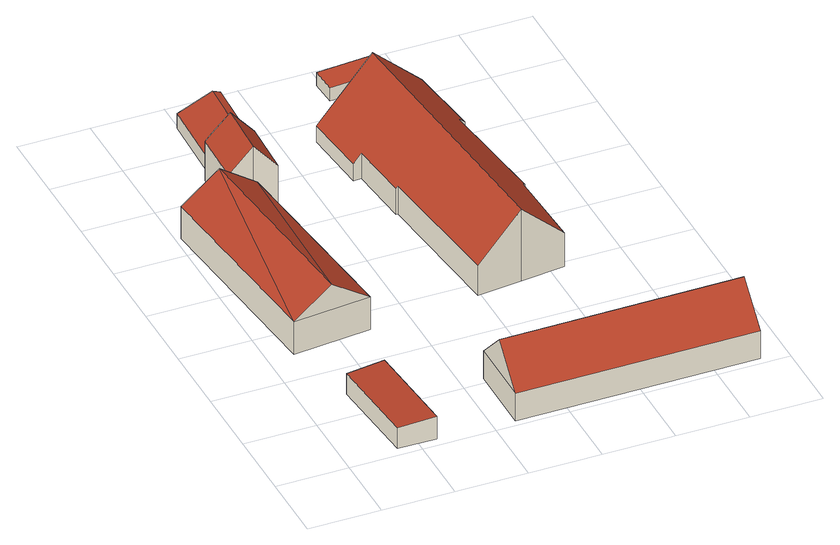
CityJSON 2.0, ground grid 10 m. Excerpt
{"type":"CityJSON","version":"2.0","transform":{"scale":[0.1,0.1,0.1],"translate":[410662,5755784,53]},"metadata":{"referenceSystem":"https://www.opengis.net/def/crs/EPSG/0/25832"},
"CityObjects":{
"building1":{"type":"Building","attributes":{"Gemeindeschluessel":"05515000","Geometrietyp2DReferenz":"3000","function":"31001_2700","roofType":"2100","measuredHeight":3.4},"geometry":[{"type":"Solid","lod":"2","boundaries":[[[[0,1,2,3]],[[4,5,1,0]],[[6,7,5,4]],[[3,2,7,6]],[[4,0,3,6]],[[1,5,7,2]]]],"semantics":{"surfaces":[{"type":"WallSurface"},{"type":"RoofSurface"},{"type":"GroundSurface"}],"values":[[0,0,0,0,1,2]]}}]},
"building2":{"type":"Building","attributes":{"Gemeindeschluessel":"05515000","Geometrietyp2DReferenz":"3000","function":"31001_2700","roofType":"3100","measuredHeight":8.9},"geometry":[{"type":"Solid","lod":"2","boundaries":[[[[8,9,10,11]],[[12,13,9,8]],[[14,15,13,12]],[[11,10,15,14]],[[8,16,12]],[[14,17,11]],[[11,17,16]],[[16,8,11]],[[17,14,12]],[[12,16,17]],[[9,13,15,10]]]],"semantics":{"surfaces":[{"type":"WallSurface"},{"type":"RoofSurface"},{"type":"GroundSurface"}],"values":[[0,0,0,0,0,0,1,1,1,1,2]]}}]},
"building3":{"type":"Building","attributes":{"Gemeindeschluessel":"05515000","Geometrietyp2DReferenz":"3000","function":"31001_1000","roofType":"5000","measuredHeight":9.37},"address":[{"country":"Germany","locality":"Münster","thoroughfareNumber":"21a","thoroughfareName":"Auf der Laer"}],"geometry":[{"type":"Solid","lod":"2","boundaries":[[[[18,19,20,21]],[[22,23,19,18]],[[24,25,23,22]],[[26,27,25,24]],[[28,29,27,26]],[[30,31,29,28]],[[21,20,31,30]],[[24,22,18,26]],[[21,30,28,26,18]],[[19,23,25,27,29,31,20]]]],"semantics":{"surfaces":[{"type":"WallSurface"},{"type":"RoofSurface"},{"type":"GroundSurface"}],"values":[[0,0,0,0,0,0,0,1,1,2]]}}]},
"building4":{"type":"Building","attributes":{"Gemeindeschluessel":"05515000","Geometrietyp2DReferenz":"3000","function":"31001_2700","roofType":"3100","measuredHeight":4.42},"geometry":[{"type":"Solid","lod":"2","boundaries":[[[[32,33,34,35]],[[36,37,33,32]],[[38,39,37,36]],[[35,34,39,38]],[[32,40,36]],[[38,41,35]],[[35,41,40,32]],[[36,40,41,38]],[[33,37,39,34]]]],"semantics":{"surfaces":[{"type":"WallSurface"},{"type":"RoofSurface"},{"type":"GroundSurface"}],"values":[[0,0,0,0,0,0,1,1,2]]}}]},
"building5":{"type":"Building","attributes":{"Gemeindeschluessel":"05515000","Geometrietyp2DReferenz":"3000","function":"31001_2700","roofType":"3100","measuredHeight":9.27},"geometry":[{"type":"Solid","lod":"2","boundaries":[[[[42,43,44,45]],[[46,47,43,42]],[[48,49,47,46]],[[50,51,49,48]],[[45,44,51,50]],[[52,53,45,50]],[[42,53,52,48,46]],[[52,50,48]],[[53,42,45]],[[43,47,49,51,44]]]],"semantics":{"surfaces":[{"type":"WallSurface"},{"type":"RoofSurface"},{"type":"GroundSurface"}],"values":[[0,0,0,0,0,1,1,0,0,2]]}}]},
"building6":{"type":"Building","attributes":{"Gemeindeschluessel":"05515000","Geometrietyp2DReferenz":"3000","function":"31001_1000","roofType":"3100","measuredHeight":10.91},"address":[{"country":"Germany","locality":"Münster","thoroughfareNumber":"21","thoroughfareName":"Auf der Laer"},{"country":"Germany","locality":"Münster","thoroughfareNumber":"21b","thoroughfareName":"Auf der Laer"},{"country":"Germany","locality":"Münster","thoroughfareNumber":"21c","thoroughfareName":"Auf der Laer"}],"geometry":[{"type":"Solid","lod":"2","boundaries":[[[[54,55,56,57]],[[58,59,55,54]],[[60,61,59,58]],[[62,63,61,60]],[[64,65,63,62]],[[66,67,65,64]],[[68,69,67,66]],[[70,71,69,68]],[[72,73,71,70]],[[74,75,73,72]],[[76,77,75,74]],[[78,79,77,76]],[[80,81,79,78]],[[57,56,81,80]],[[74,72,70,68,66,64,62,76]],[[60,58,54,57,80,78,76,62]],[[55,59,61,63,65,67,69,71,73,75,77,79,81,56]]]],"semantics":{"surfaces":[{"type":"WallSurface"},{"type":"RoofSurface"},{"type":"GroundSurface"}],"values":[[0,0,0,0,0,0,0,0,0,0,0,0,0,0,1,1,2]]}}]},
"building7":{"type":"Building","attributes":{"Gemeindeschluessel":"05515000","Geometrietyp2DReferenz":"3000","function":"51009_1610","roofType":"1000","measuredHeight":2.06},"geometry":[{"type":"Solid","lod":"2","boundaries":[[[[82,83,84,85]],[[86,87,83,82]],[[88,89,87,86]],[[85,84,89,88]],[[86,82,85,88]],[[83,87,89,84]]]],"semantics":{"surfaces":[{"type":"WallSurface"},{"type":"RoofSurface"},{"type":"GroundSurface"}],"values":[[0,0,0,0,1,2]]}}]}
},
"vertices":[
[112,146,42],[112,146,8],[59,142,8],[59,142,39],[123,8,42],[123,8,8],[70,9,39],[70,9,8],
[4,529,59],[4,529,10],[32,244,10],[32,244,59],[112,539,59],[112,539,10],[141,255,59],[141,255,10],[58,534,98],[86,249,98],
[115,630,105],[115,630,11],[90,631,11],[90,631,80],[147,628,69],[147,628,11],[144,549,69],[144,549,11],[112,551,105],[112,551,11],[78,552,70],[78,552,11],[81,631,70],[81,631,11],
[94,747,34],[94,747,12],[90,631,12],[90,631,34],[152,745,52],[152,745,12],[147,628,52],[147,628,12],[141,745,56],[136,629,56],
[230,109,46],[230,109,4],[230,9,4],[230,9,46],[492,111,46],[492,111,4],[563,111,46],[563,111,4],[563,11,46],[563,11,4],[563,61,96],[230,59,96],
[426,427,39],[426,427,7],[400,575,7],[400,575,51],[422,427,42],[422,427,7],[418,286,58],[418,286,7],[356,279,116],[356,279,7],[294,272,52],[294,272,7],[274,473,49],[274,473,7],[271,473,46],[271,473,7],[263,562,45],[263,562,7],[252,561,33],[252,561,7],[243,656,32],[243,656,7],[323,664,116],[323,664,7],[393,671,50],[393,671,7],[410,576,42],[410,576,7],
[365,769,31],[365,769,11],[290,763,11],[290,763,31],[368,731,31],[368,731,11],[292,725,31],[292,725,11]
]}
